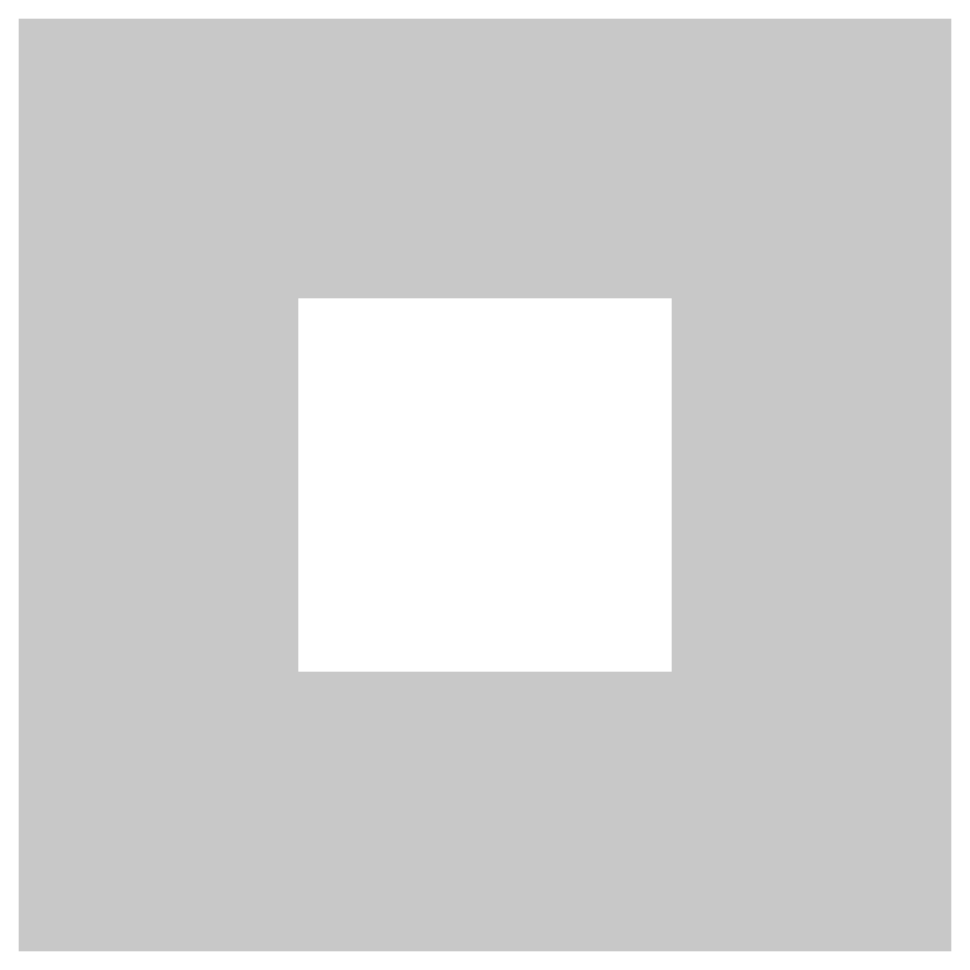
# Model space of a CAD drawing. Header units: millimetres. Extents: x 0 to 10, y 0 to 10.
import ezdxf

# ---------------------------------------------------------------- set-up
doc = ezdxf.new("R2010")
doc.units = ezdxf.units.MM
doc.layers.get('0').update_dxf_attribs({"lineweight": 25, "true_color": 0xdce4ed})

msp = doc.modelspace()

# ---------------------------------------------------------------- hatches: boundary and pattern name
h = msp.add_hatch(color=256)
h.paths.add_polyline_path([(0, 0), (10, 0), (10, 10), (0, 10)], flags=0)
h.paths.add_polyline_path([(3, 3), (7, 3), (7, 7), (3, 7)], flags=0)

doc.saveas('drawing.dxf')
